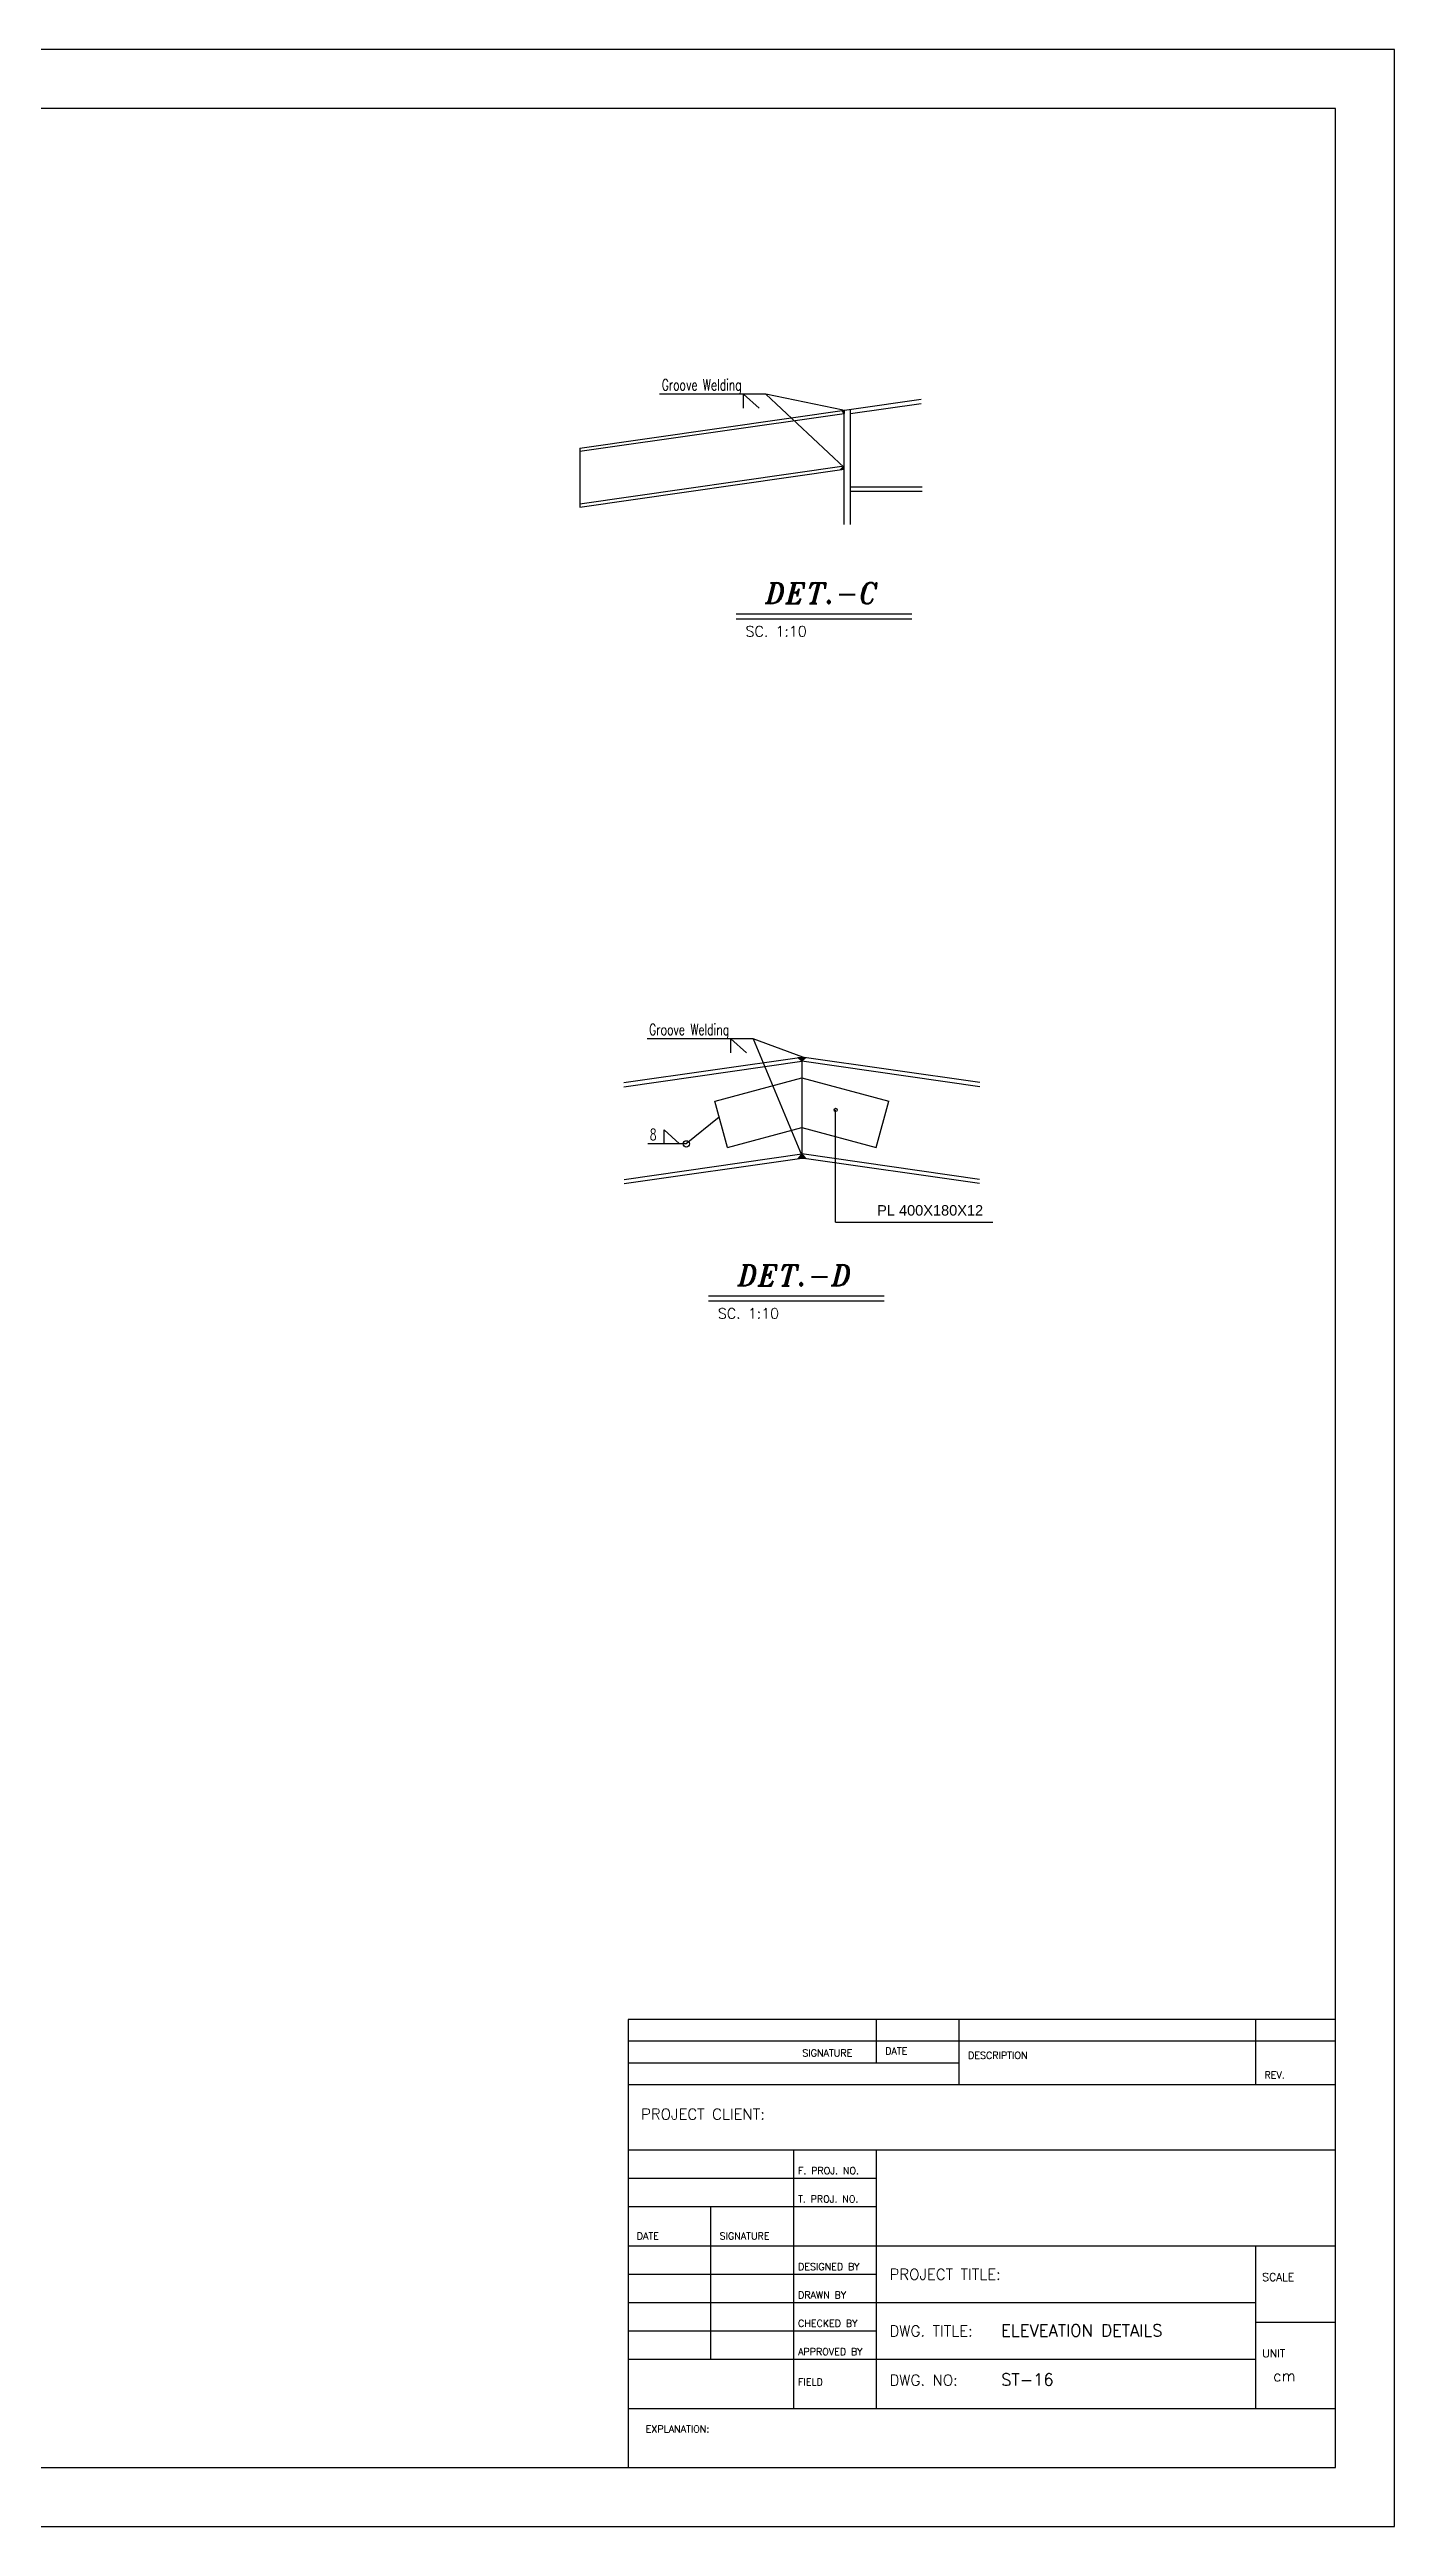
# Model space of a CAD drawing. Header units: inches. Extents: x 460503 to 460688, y 47570 to 48852.
# Drawn here: x 460557.9 to 460590.1, y 47793.7 to 47853.1 of the extents above; entities that cross this region are included whole.
import ezdxf
from ezdxf.enums import TextEntityAlignment as Align

# ---------------------------------------------------------------- set-up
doc = ezdxf.new("R2010")
doc.units = ezdxf.units.IN
doc.header["$MEASUREMENT"] = 0
doc.linetypes.add('HIDDEN', pattern=[0.375, 0.25, -0.125])
for name, color, linetype in [('1', 1, 'Continuous'), ('1R', 1, 'Continuous'), ('2Y', 2, 'Continuous'), ('3G', 3, 'Continuous'), ('6M', 6, 'Continuous'), ('DIM', 8, 'Continuous'), ('E10', 3, 'Continuous'), ('lateral brace', 5, 'Continuous'), ('Layer4', 118, 'Continuous'), ('LEVEL', 3, 'HIDDEN')]:
    doc.layers.add(name, color=color, linetype=linetype)
doc.layers.add('TEXT', color=250, linetype='Continuous', lineweight=30)
doc.styles.add('E100', font='SIMPLEX.shx', dxfattribs={"width": 0.7})
doc.styles.add('ITALICT', font='italict')
doc.styles.add('ROMANS', font='ROMANS', dxfattribs={"width": 0.8})
doc.styles.get("Standard").update_dxf_attribs({"font": 'arial.ttf'})

msp = doc.modelspace()

# ---------------------------------------------------------------- hatches: boundary and pattern name
h = msp.add_hatch(color=1)
h.dxf.hatch_style = 1
h.paths.add_polyline_path([(460576.93937258, 47844.38499415), (460576.93937258, 47844.46076252), (460576.87345891, 47844.45130329)])
h = msp.add_hatch(color=1)
h.dxf.hatch_style = 1
h.paths.add_polyline_path([(460576.93937258, 47843.12218789), (460576.85017583, 47843.03361894), (460576.93937258, 47843.04641952)])
h = msp.add_hatch(color=1)
h.dxf.hatch_style = 1
h.paths.add_polyline_path([(460575.82655603, 47828.91743183), (460575.92048796, 47828.82988746), (460575.92048796, 47828.93091195)])
h.paths.add_polyline_path([(460575.92048796, 47828.93091195), (460575.92048796, 47828.82988745), (460576.01441989, 47828.91743183)])
h = msp.add_hatch(color=1)
h.dxf.hatch_style = 1
h.paths.add_polyline_path([(460575.92048796, 47826.50632395), (460575.83034704, 47826.49338787), (460575.92048796, 47826.60734845)])
h.paths.add_polyline_path([(460576.01062887, 47826.49338787), (460575.92048796, 47826.50632395), (460575.92048796, 47826.60734845)])

# ---------------------------------------------------------------- linework, layer by layer
at = {"color": 1}
for p, q in [((460576.87345891, 47844.45130329, 0.03620546), (460576.93937258, 47844.46076252, 0.04685367)), ((460576.93937258, 47844.38499415, 0.04685715), (460576.87345891, 47844.45130329, 0.03620546)), ((460576.93937258, 47844.46076252, 0.04685367), (460576.93937258, 47844.38499415, 0.04685715)), ((460576.93937258, 47843.12218789, 0.04691506), (460576.85017583, 47843.03361894, 0.02998739)), ((460576.85017583, 47843.03361894, 0.02998739), (460576.93937258, 47843.04641952, 0.04691854)), ((460576.93937258, 47843.04641952, 0.04691854), (460576.93937258, 47843.12218789, 0.04691506)), ((460575.92048796, 47828.82988745, 0.0218549), (460575.82655602, 47828.91743183, 0.02185374)), ((460575.92048796, 47828.82988745, 0.0218549), (460576.01441989, 47828.91743183, 0.02185374)), ((460575.92048796, 47826.60734845, 0.0218549), (460575.83034704, 47826.49338787, 0.0218549)), ((460575.92048796, 47826.60734845, 0.0218549), (460576.01062887, 47826.49338787, 0.0219897))]:
    msp.add_line(p, q, dxfattribs=at)
at = {"color": 1, "elevation": 0.0218549}
for points in [[(460575.92048795, 47828.82988745), (460575.82655603, 47828.91743183), (460575.92048795, 47828.93091195), (460576.01441989, 47828.91743183)], [(460575.92048795, 47826.60734845), (460575.83034704, 47826.49338787), (460575.92048795, 47826.50632395), (460576.01062887, 47826.49338787)]]:
    msp.add_lwpolyline(points, close=True, dxfattribs=at)
at = {"layer": '1'}
for p, q in [((460571.74860333, 47805.82522991), (460571.74860333, 47795.0701124)), ((460571.74860333, 47805.82522991), (460571.74860333, 47796.48269595)), ((460588.72955203, 47805.82522991), (460571.74860333, 47805.82522991)), ((460577.71284497, 47804.77887173), (460577.71284497, 47805.82522991)), ((460579.70092552, 47804.25569264), (460579.70092552, 47805.82522991)), ((460586.81616116, 47804.25569264), (460586.81616116, 47805.82522991)), ((460588.72955203, 47805.30205082), (460571.74860333, 47805.30205082)), ((460579.70092552, 47804.77887173), (460571.74860333, 47804.77887173)), ((460588.72955203, 47804.25569264), (460571.74860333, 47804.25569264)), ((460588.72955203, 47802.68615536), (460571.74860333, 47802.68615536)), ((460575.72476443, 47796.48269595), (460575.72476443, 47802.68615536)), ((460577.71284497, 47796.48269595), (460577.71284497, 47802.68615536)), ((460577.71284497, 47802.00602254), (460571.74860333, 47802.00602254)), ((460577.71284497, 47801.32588973), (460571.74860333, 47801.32588973)), ((460573.73668388, 47797.66363609), (460573.73668388, 47801.32588973)), ((460577.71284497, 47800.38416736), (460571.74860333, 47800.38416736)), ((460588.72955203, 47800.38416736), (460577.71284497, 47800.38416736)), ((460586.81616116, 47796.48269595), (460586.81616116, 47800.38416736)), ((460577.71284497, 47799.70403454), (460571.74860333, 47799.70403454)), ((460586.81616116, 47799.02390172), (460571.74860333, 47799.02390172)), ((460577.71284497, 47798.34376891), (460571.74860333, 47798.34376891)), ((460588.72955203, 47798.55304054), (460586.81616116, 47798.55304054)), ((460577.71284497, 47797.66363609), (460571.74860333, 47797.66363609)), ((460586.81616116, 47797.66363609), (460577.71284497, 47797.66363609)), ((460571.74860333, 47796.48269595), (460588.72955203, 47796.48269595))]:
    msp.add_line(p, q, dxfattribs=at)
msp.add_lwpolyline([(460507.46120186, 47795.0701124), (460588.72955203, 47795.0701124), (460588.72955203, 47851.70310903), (460507.46120186, 47851.70310903)], close=True, dxfattribs=at)
at = {"layer": '1R'}
for p, q in [((460575.05318767, 47844.84641009, 0.03759405), (460572.5059229, 47844.84641009, 0.03759405)), ((460576.91006437, 47844.45757406, 0.03759405), (460575.05318767, 47844.84641009, 0.03759405)), ((460575.05318767, 47844.84641009, 0.03759405), (460576.93937258, 47843.0843037, 0.0469168)), ((460574.75194334, 47829.3678641), (460572.20467857, 47829.3678641)), ((460575.94740969, 47828.93182876, 0.02185374), (460574.75194334, 47829.3678641)), ((460574.75194334, 47829.3678641), (460575.91034992, 47826.58544625, 0.0218549)), ((460573.9382501, 47827.49102643, 0.02186904), (460573.14750632, 47826.84758728, 0.02324317)), ((460576.73162274, 47824.97052901), (460576.73162274, 47827.66282313)), ((460573.14750632, 47826.84758728, 0.02324317), (460572.22010054, 47826.84758728, 0.02324317)), ((460576.73162274, 47824.97052901), (460580.50539809, 47824.97052901))]:
    msp.add_line(p, q, dxfattribs=at)
at = {"layer": '2Y'}
for p, q in [((460574.5188767, 47844.51053257, 0.03759405), (460574.5188767, 47844.84553776, 0.03759405)), ((460574.5188767, 47844.84553776, 0.03759405), (460574.89357922, 47844.51053257, 0.03759405)), ((460574.21763238, 47829.03198658), (460574.21763238, 47829.36699178)), ((460574.21763238, 47829.36699178), (460574.5923349, 47829.03198658)), ((460573.83656462, 47827.87052182, 0.02186904), (460575.92077353, 47828.43346652, 0.02186904)), ((460575.92077353, 47828.43346652, 0.02186904), (460578.0055702, 47827.87484693, 0.02186904)), ((460574.13472476, 47826.75777303, 0.02186904), (460573.83540571, 47827.87484693, 0.02186904)), ((460577.70741066, 47826.76210038, 0.02186904), (460578.0055702, 47827.87484693, 0.02186904)), ((460572.61319535, 47826.84758728, 0.02324317), (460572.61319535, 47827.18259247, 0.02324317)), ((460572.61319535, 47827.18259247, 0.02324317), (460572.98789788, 47826.84758728, 0.02324317)), ((460574.13472476, 47826.75777303, 0.02186904), (460575.92196982, 47827.24050781, 0.02186904)), ((460575.92196982, 47827.24050781, 0.02186904), (460577.70741066, 47826.76210038, 0.02186904))]:
    msp.add_line(p, q, dxfattribs=at)
for centre, radius in [((460576.73162274, 47827.66282313), 0.03858848), ((460573.14750632, 47826.84758728, 0.02324317), 0.07609905)]:
    msp.add_circle(centre, radius, dxfattribs=at)
at = {"layer": '3G'}
for p, q in [((460570.58937258, 47843.54947746, 0.04892477), (460578.78493502, 47844.72561819, 0.04625173)), ((460570.58937258, 47843.47370908, 0.04892825), (460576.93937258, 47844.38499415, 0.04685715)), ((460576.93937258, 47841.71688306, 0.04685367), (460576.93937258, 47844.46076252, 0.04685367)), ((460577.08937258, 47844.38126444, 0.04680938), (460578.78600538, 47844.62474729, 0.04625601)), ((460577.08937258, 47841.71963269, 0.04685367), (460577.08937258, 47844.481864, 0.04685367)), ((460570.58937258, 47843.54947746, 0.04892477), (460570.58937258, 47842.13513446, 0.04898964)), ((460570.58937258, 47842.21090283, 0.04898616), (460576.93937258, 47843.12218789, 0.04691506)), ((460570.58937258, 47842.13513446, 0.04898964), (460576.93937258, 47843.04641952, 0.04691854)), ((460578.80738685, 47842.60975573, 0.0463273), (460577.08937258, 47842.60975573, 0.04685367)), ((460578.80844797, 47842.50975573, 0.04632697), (460577.08937258, 47842.50975573, 0.04685367)), ((460574.344509, 47839.45494298, 0.02185374), (460578.56032087, 47839.45494298, 0.02185374)), ((460571.64984517, 47828.31803432, 0.02324317), (460575.92048796, 47828.93091195, 0.02185026)), ((460571.64998201, 47828.21702946, 0.02324775), (460575.92048796, 47828.82988745, 0.0218549)), ((460580.19113075, 47828.31803432, 0.02324317), (460575.92048795, 47828.93091195, 0.02185026)), ((460575.92048796, 47828.93091195, 0.02185026), (460575.92048796, 47826.50632395, 0.02196146)), ((460575.92048796, 47828.93091195, 0.02185026), (460575.92048796, 47826.50632395, 0.02196146)), ((460580.19099391, 47828.21702946, 0.02324775), (460575.92048796, 47828.82988745, 0.0218549)), ((460571.65299257, 47825.9949225, 0.0233487), (460575.92048796, 47826.60734845, 0.02195683)), ((460571.65312941, 47825.89391763, 0.02335329), (460575.92048796, 47826.50632395, 0.02196146)), ((460580.18798334, 47825.9949225, 0.0233487), (460575.92048796, 47826.60734845, 0.02195683)), ((460580.18784649, 47825.89391763, 0.02335329), (460575.92048796, 47826.50632395, 0.02196146)), ((460573.67978096, 47823.07905956, 0.02185374), (460577.89559282, 47823.07905956, 0.02185374))]:
    msp.add_line(p, q, dxfattribs=at)
at = {"layer": '6M'}
for p, q in [((460574.344509, 47839.57494298, 0.02185374), (460578.56032087, 47839.57494298, 0.02185374)), ((460573.67978096, 47823.19905956, 0.02185374), (460577.89559282, 47823.19905956, 0.02185374))]:
    msp.add_line(p, q, dxfattribs=at)
at = {"layer": 'DIM'}
msp.add_lwpolyline([(460506.04537694, 47793.65428748), (460590.14537694, 47793.65428748), (460590.14537694, 47853.11893395), (460506.04537694, 47853.11893395)], close=True, dxfattribs=at)
at = {"layer": 'lateral brace'}
msp.add_lwpolyline([(460506.04537694, 47793.65428748), (460590.14537694, 47793.65428748), (460590.14537694, 47853.11893395), (460506.04537694, 47853.11893395)], close=True, dxfattribs=at)
at = {"layer": 'Layer4'}
msp.add_lwpolyline([(460590.14537694, 47853.11893395), (460506.04537694, 47853.11893395), (460506.04537694, 47793.65428748), (460590.14537694, 47793.65428748)], close=True, dxfattribs=at)

# ---------------------------------------------------------------- texts
at = {"layer": '1', "style": 'ROMANS'}
for s, height, p in [('SIGNATURE', 0.167417309, (460575.93403606, 47804.93582545)), ('DATE', 0.167417309, (460577.92211661, 47804.98814336)), ('DESCRIPTION', 0.1674173092, (460579.91019716, 47804.88350755)), ('REV.', 0.167417309, (460587.0254328, 47804.41264636)), ('PROJECT CLIENT:', 0.2615895456, (460572.06251079, 47803.42134394)), ('F. PROJ. NO.', 0.1674173092, (460575.82940024, 47802.11065836)), ('T. PROJ. NO.', 0.1674173092, (460575.82940024, 47801.43052554)), ('DATE', 0.167417309, (460571.95787497, 47800.54112109)), ('SIGNATURE', 0.167417309, (460573.94595552, 47800.54112109)), ('DESIGNED BY', 0.1674173092, (460575.82940024, 47799.80867036)), ('PROJECT TITLE:', 0.2615895456, (460578.02675243, 47799.57702696)), ('SCALE', 0.188344473, (460586.97311489, 47799.54708082)), ('DRAWN BY', 0.167417309, (460575.82940024, 47799.12853754)), ('CHECKED BY', 0.167417309, (460575.82940024, 47798.44840472)), ('DWG. TITLE:', 0.2615895456, (460578.02675243, 47798.21676132)), ('APPROVED BY', 0.1674173092, (460575.82940024, 47797.76827191)), ('UNIT', 0.188344473, (460586.97311489, 47797.715954)), ('FIELD', 0.167417309, (460575.82940024, 47797.03582118)), ('DWG. NO:', 0.261589546, (460578.02675243, 47797.03582118)), ('cm', 0.261589546, (460587.23470443, 47797.140457)), ('EXPLANATION:', 0.1674173092, (460572.17270318, 47795.9070821))]:
    msp.add_text(s, height=height, dxfattribs=at).set_placement(p)
at = {"layer": '3G', "style": 'ROMANS'}
for p in [(460575.30444317, 47839.15184591, 0.02185374), (460574.63971513, 47822.77596248, 0.02185374)]:
    msp.add_text('SC. 1:10', height=0.25, dxfattribs=at).set_placement(p, align=Align.MIDDLE)
at = {"layer": '6M', "style": 'ITALICT'}
for s, p in [('DET.-C', (460575.03707091, 47839.81805691, 0.02185374)), ('DET.-D', (460574.37234286, 47823.44217348, 0.02185374))]:
    msp.add_text(s, height=0.5, dxfattribs=at).set_placement(p)
at = {"layer": 'E10', "color": 3, "style": 'E100'}
for s, p in [('ELEVEATION DETAILS', (460580.70460128, 47798.21676132)), ('ST-16', (460580.70460128, 47797.03582118))]:
    msp.add_text(s, height=0.28865, dxfattribs=at).set_placement(p)
at = {"layer": 'LEVEL', "style": 'ROMANS', "width": 0.7}
for s, p in [('Groove Welding', (460572.55715858, 47844.93423706, 0.03759405)), ('Groove Welding', (460572.25591425, 47829.45569107)), ('8', (460572.27133622, 47826.93541425, 0.02324317))]:
    msp.add_text(s, height=0.27, dxfattribs=at).set_placement(p)
at = {"layer": 'TEXT', "color": 2}
msp.add_text('PL 400X180X12', height=0.25, dxfattribs=at).set_placement((460579.0003753, 47825.25124222), align=Align.MIDDLE)

doc.saveas('drawing.dxf')
